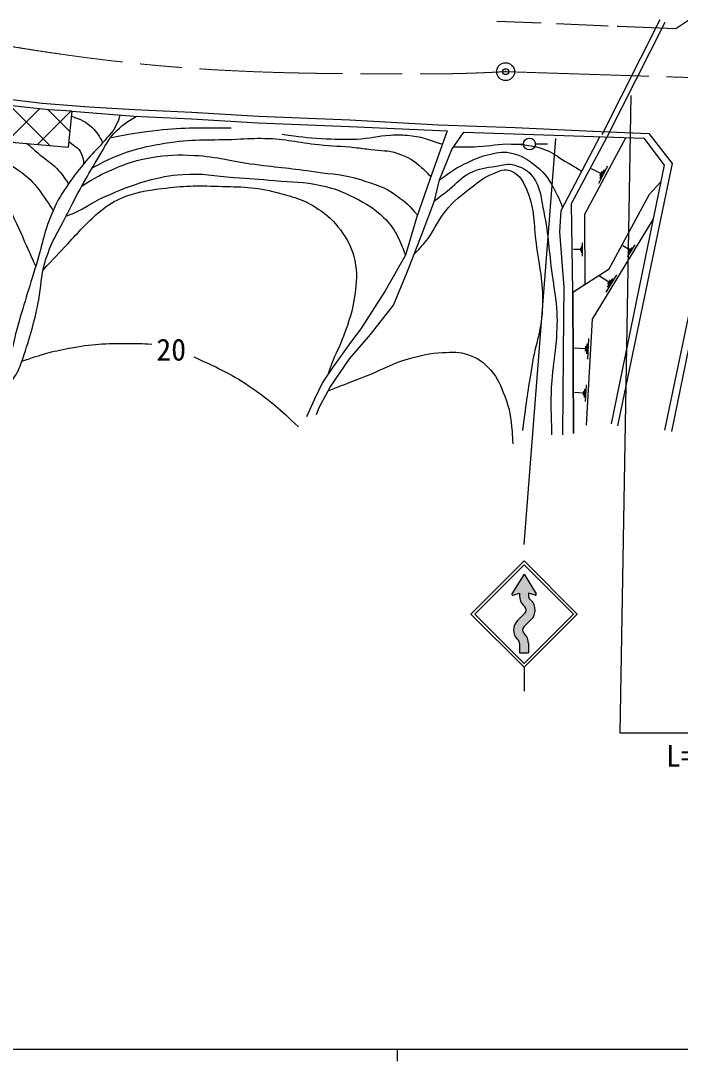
# Model space of a CAD drawing. Units: millimetres, scale not verified. Extents: x 40000 to 680000, y 20000 to 380000.
# Drawn here: x 136442 to 191716, y 204000 to 291244 of the extents above; entities that cross this region are included whole.
import ezdxf
from ezdxf.enums import TextEntityAlignment as Align

# ---------------------------------------------------------------- set-up
doc = ezdxf.new("R2010")
doc.units = ezdxf.units.MM
doc.header["$LTSCALE"] = 1000
doc.header["$PDMODE"] = 32
doc.header["$PDSIZE"] = 500
doc.linetypes.add('CHAIN', pattern=[18.5, 12, -1.5, 3.5, -1.5])
for name, color, linetype, lineweight in [('M-BGD', 7, 'Continuous', 25), ('M-BMK', 2, 'CHAIN', 13), ('M-BMK-SRVR', 3, 'Continuous', 25), ('M-TTL-BAND', 7, 'Continuous', 25)]:
    doc.layers.add(name, color=color, linetype=linetype, lineweight=lineweight)
doc.layers.add('M-OTRS', color=6, linetype='Continuous')
doc.styles.add('ＭＳ ゴシック', font='')
doc.styles.get('ＭＳ ゴシック').set_extended_font_data('MS Gothic')

msp = doc.modelspace()

# ---------------------------------------------------------------- hatches: boundary and pattern name
at = {"layer": 'M-BGD'}
h = msp.add_hatch(dxfattribs=at)
h.set_pattern_fill('USER', color=256, style=0, pattern_type=2)
h.set_pattern_definition([(45, (127016, 284181), (-1414.2, 1414.2), []), (135, (127016, 284181), (-1414.2, -1414.2), [])])
h.paths.add_polyline_path([(125600, 285736), (125139, 281991), (140442, 280662), (140754, 283659), (138773, 283790), (135723, 284103), (132830, 284494), (129701, 285119), (126990, 285458)])
msp.add_hatch(color=256, dxfattribs=at).paths.add_polyline_path([(178630, 244833), (177615, 243190, 0.69923), (177702, 243080), (178255, 243261), (178255, 243016, 0.19891), (178585, 242221), (178706, 242099, -0.41421), (178706, 241569), (178085, 240949, 0.41421), (178085, 239359), (178146, 239299, -0.19891), (178255, 239034), (178255, 238252), (179005, 238252), (179005, 239034, 0.19891), (178676, 239829), (178676, 239829), (178615, 239889, -0.41421), (178615, 240419), (179236, 241039, 0.41421), (179236, 242629), (179115, 242751, -0.19891), (179005, 243016), (179005, 243016), (179005, 243261), (179558, 243080, 0.69923), (179645, 243190)])

# ---------------------------------------------------------------- linework, layer by layer
for p, q in [((176339, 291227), (180059, 291070)), ((181338, 291015), (185679, 290832)), ((185181, 281717), (190039, 291341)), ((185592, 281509), (190450, 291133)), ((181266, 281366), (178612, 247317)), ((177580, 280912), (178580, 280912)), ((180580, 280912), (179580, 280912)), ((185051, 278431), (184281, 278843)), ((185629, 279049), (184857, 277607)), ((185340, 278740), (184954, 278019)), ((185147, 278611), (184954, 278250)), ((183431, 272338), (183434, 271789)), ((183503, 272613), (183508, 271515)), ((187454, 272032), (186909, 272365)), ((187902, 272460), (187278, 271439)), ((187678, 272246), (187366, 271736)), ((183360, 272063), (182774, 272061)), ((183359, 272201), (183360, 271926)), ((187532, 272160), (187376, 271905)), ((185729, 269341), (184951, 269817)), ((186369, 269951), (185478, 268493)), ((186049, 269646), (185603, 268917)), ((185840, 269524), (185617, 269159)), ((182730, 268476), (182761, 256636)), ((184039, 264591), (183942, 262869)), ((183761, 263743), (182842, 263795)), ((183773, 263958), (183749, 263528)), ((183900, 264167), (183852, 263306)), ((183596, 260021), (182852, 260063)), ((183606, 260195), (183586, 259846)), ((183708, 260364), (183669, 259667)), ((183821, 260708), (183743, 259313)), ((178630, 245948), (174175, 241493)), ((178630, 245630), (174493, 241493)), ((183085, 241493), (178630, 245948)), ((182767, 241493), (178630, 245630)), ((178630, 244833), (177615, 243190)), ((178630, 244833), (179645, 243190)), ((177702, 243080), (178255, 243261)), ((178255, 243261), (178255, 243016)), ((178255, 243261), (178255, 243016)), ((179558, 243080), (179005, 243261)), ((179005, 243261), (179005, 243016)), ((179005, 243261), (179005, 243016)), ((179115, 242751), (179236, 242629)), ((178585, 242221), (178706, 242099)), ((174175, 241493), (178630, 237039)), ((174493, 241493), (178630, 237357)), ((178706, 241569), (178085, 240949)), ((179236, 241039), (178615, 240419)), ((178630, 237039), (183085, 241493)), ((178630, 237357), (182767, 241493)), ((178085, 239359), (178146, 239299)), ((178676, 239829), (178615, 239889)), ((178255, 239034), (178255, 238252)), ((178255, 239034), (178255, 238252)), ((178255, 238252), (179005, 238252)), ((179005, 239034), (179005, 238252)), ((179005, 239034), (179005, 238252)), ((178630, 237039), (178630, 235039))]:
    msp.add_line(p, q, dxfattribs=at)
for points in [[(77953, 301180), (84386, 298413), (91618, 295535), (94946, 294209), (99861, 292630), (106385, 290629), (114723, 288873), (122867, 286942), (130164, 285389), (134002, 284839), (138235, 284344), (142167, 284028), (145970, 283806), (150768, 283596), (156362, 283244), (164027, 282928), (171458, 282531), (177882, 282285), (184400, 282004), (189081, 281793), (191047, 279266), (186466, 257266)], [(186428, 290800), (186519, 290796), (191344, 290593), (193960, 292337)], [(187586, 284991), (186658, 231535), (210552, 231535)], [(140754, 283659), (145942, 283247), (150738, 283036), (156333, 282685), (164000, 282369), (172178, 282008)], [(172178, 282008), (170727, 277938), (169606, 274732), (168694, 271603), (166973, 268605), (164940, 265425), (164080, 264278), (162594, 262193), (161734, 260915), (161056, 259508), (160378, 258022)], [(161215, 258230), (161450, 258830), (162362, 260524), (164005, 262896), (165751, 264930), (167680, 267406), (168827, 270170), (170079, 273402), (171122, 276139), (171539, 277912), (172573, 280452), (173577, 281912), (188677, 281406), (190363, 279129), (185926, 257452)], [(184982, 281530), (181701, 275314), (181613, 273559), (181964, 268890), (181929, 266503), (181863, 256523)], [(182730, 268476), (182613, 275931), (185592, 281509)], [(187146, 281457), (183693, 275009), (183719, 269121), (183586, 269034)], [(190420, 256923), (195051, 278937), (197629, 281174), (207273, 281166), (230240, 280226), (236301, 280142), (252204, 279993), (270671, 279838), (292859, 279179), (305097, 278640)], [(191013, 256798), (195525, 278776), (197721, 280756), (207260, 280560), (230210, 279857), (236265, 279700), (252199, 279541), (270631, 279375), (292837, 278574), (305070, 278035)], [(182761, 256636), (182730, 268476), (185758, 270451), (189155, 276717), (190073, 277715)], [(189432, 274579), (184332, 266236), (183832, 257339)]]:
    msp.add_lwpolyline(points, dxfattribs=at)
msp.add_lwpolyline([(125600, 285736), (125139, 281991), (140442, 280662), (140754, 283659), (138773, 283790), (135723, 284103), (132830, 284494), (129701, 285119), (126990, 285458)], close=True, dxfattribs=at)
msp.add_circle((179080, 280912), 500, dxfattribs=at)
for centre, radius, start, end in [((177679, 243151), 75, 148.28723, 288.13651), ((179380, 243016), 1124, 180, 225), ((179380, 243016), 375, 180, 225), ((178441, 241834), 1124, 315, 45), ((179581, 243151), 75, 251.86349, 31.71277), ((178441, 241834), 375, 315, 45), ((178880, 240154), 1124, 135, 225), ((178880, 240154), 375, 135, 225), ((177881, 239034), 375, 360, 45), ((177881, 239034), 1124, 360, 45)]:
    msp.add_arc(centre, radius, start, end, dxfattribs=at)
for points, knots in [([(120727, 282846), (121667, 282271), (122015, 282093), (122900, 281744), (124135, 281256), (124930, 281332), (126217, 281007), (127861, 280591), (128835, 280494), (130395, 279831), (131669, 279289), (132386, 278939), (133490, 278104), (134070, 277666), (134393, 277391), (134824, 276806), (135270, 276200), (135364, 275763), (135690, 275085), (136275, 273871), (136553, 273167), (137106, 271937), (137335, 271430), (137406, 271272), (137691, 270638)], [0, 0, 0, 0, 1, 1, 1, 2, 2, 2, 3, 3, 3, 4, 4, 4, 5, 5, 5, 6, 6, 6, 7, 7, 7, 8, 8, 8, 8]), ([(144755, 283341), (144654, 282960), (144593, 282826), (144448, 282513), (144140, 281846), (143777, 281582), (143302, 281021), (142772, 280397), (142424, 280092), (141898, 279465), (141297, 278748), (140965, 278340), (140435, 277569), (139862, 276736), (139562, 276245), (139148, 275322), (138395, 273644), (138282, 272587), (137744, 270829), (137080, 268662), (136690, 267454), (136073, 265274), (135843, 264463), (135823, 263976), (135529, 263186), (135395, 262826), (135282, 262640), (135090, 262308), (134403, 261120), (133775, 260824), (132545, 259886)], [0, 0, 0, 0, 1, 1, 1, 2, 2, 2, 3, 3, 3, 4, 4, 4, 5, 5, 5, 6, 6, 6, 7, 7, 7, 8, 8, 8, 9, 9, 9, 10, 10, 10, 10]), ([(134528, 260096), (135195, 260572), (135497, 260770), (135915, 261378), (136285, 261916), (136388, 262286), (136600, 262905), (137246, 264792), (137554, 265876), (137942, 267833), (138182, 269039), (138106, 269760), (138451, 270940), (138965, 272691), (139581, 273556), (140400, 275188), (141361, 277102), (141963, 278145), (143068, 279980), (143512, 280718), (143697, 281187), (144279, 281823), (144894, 282494), (145250, 282703), (146129, 283239)], [0, 0, 0, 0, 1, 1, 1, 2, 2, 2, 3, 3, 3, 4, 4, 4, 5, 5, 5, 6, 6, 6, 7, 7, 7, 8, 8, 8, 8]), ([(140712, 283250), (141483, 282953), (141857, 282837), (142397, 282313), (142839, 281883), (142996, 281623), (143302, 281021)], [0, 0, 0, 0, 1, 1, 1, 2, 2, 2, 2]), ([(144034, 281471), (145631, 281788), (146113, 281849), (147457, 282015), (150024, 282333), (150964, 282265), (154075, 282261)], [0, 0, 0, 0, 1, 1, 1, 2, 2, 2, 2]), ([(132386, 281361), (133385, 280646), (133637, 280467), (134439, 279895), (135521, 279125), (136264, 278858), (137213, 277929), (137827, 277328), (138081, 276904), (138570, 276197), (138803, 275860), (138884, 275745), (139148, 275322)], [0, 0, 0, 0, 1, 1, 1, 2, 2, 2, 3, 3, 3, 4, 4, 4, 4]), ([(136950, 280965), (137473, 280500), (137612, 280379), (138044, 280012), (138584, 279554), (138961, 279380), (139448, 278865), (139885, 278403), (140032, 278190), (140435, 277569)], [0, 0, 0, 0, 1, 1, 1, 2, 2, 2, 3, 3, 3, 3]), ([(140487, 281093), (141022, 280696), (141396, 280522), (141590, 279925), (141669, 279682), (141706, 279553), (141707, 279282)], [0, 0, 0, 0, 1, 1, 1, 2, 2, 2, 2]), ([(142415, 278914), (143916, 279680), (144414, 279951), (145785, 280371), (146991, 280740), (147697, 280851), (148945, 281038), (151111, 281362), (152356, 281224), (154544, 281319), (155463, 281359), (155978, 281407), (156897, 281389), (158677, 281354), (159653, 281037), (161425, 280862), (162596, 280747), (163257, 280744), (164427, 280623), (164963, 280567), (165262, 280518), (165796, 280447), (166679, 280330), (167212, 280420), (168055, 280131), (168918, 279835), (169376, 279535), (170056, 278926), (170368, 278646), (170496, 278532), (170806, 278159)], [0, 0, 0, 0, 1, 1, 1, 2, 2, 2, 3, 3, 3, 4, 4, 4, 5, 5, 5, 6, 6, 6, 7, 7, 7, 8, 8, 8, 9, 9, 9, 10, 10, 10, 10]), ([(158340, 281734), (159900, 281524), (160346, 281458), (161640, 281383), (162790, 281317), (163438, 281290), (164589, 281331), (165707, 281370), (166316, 281593), (167433, 281664), (167980, 281699), (168290, 281687), (168837, 281647), (170020, 281558), (170474, 281332), (171778, 280886)], [0, 0, 0, 0, 1, 1, 1, 2, 2, 2, 3, 3, 3, 4, 4, 4, 5, 5, 5, 5]), ([(172726, 280675), (173686, 280667), (173951, 280671), (174735, 280699), (175848, 280738), (176466, 280962), (177580, 280912), (178698, 280863), (179355, 280823), (180404, 280435), (181096, 280180), (181401, 279861), (182037, 279487), (182593, 279160), (182769, 279056), (183458, 278643)], [0, 0, 0, 0, 1, 1, 1, 2, 2, 2, 3, 3, 3, 4, 4, 4, 5, 5, 5, 5]), ([(171539, 277912), (172590, 278650), (172924, 278924), (173917, 279375), (174553, 279663), (174911, 279846), (175590, 280007), (176301, 280175), (176736, 280328), (177451, 280182), (178408, 279987), (178918, 279654), (179674, 279035), (180478, 278377), (180783, 277825), (181266, 276905), (181527, 276409), (181626, 276210), (181849, 275595)], [0, 0, 0, 0, 1, 1, 1, 2, 2, 2, 3, 3, 3, 4, 4, 4, 5, 5, 5, 6, 6, 6, 6]), ([(141577, 277399), (142762, 278136), (143162, 278376), (144257, 278838), (145436, 279336), (146129, 279588), (147393, 279786), (148781, 280003), (149582, 280034), (150985, 279961), (152988, 279857), (154077, 279482), (156064, 279212), (158054, 278942), (159181, 278879), (161166, 278581), (162635, 278360), (163500, 278389), (164911, 277925), (166150, 277518), (166914, 277350), (167965, 276579), (168711, 276033), (169008, 275745), (169682, 274949)], [0, 0, 0, 0, 1, 1, 1, 2, 2, 2, 3, 3, 3, 4, 4, 4, 5, 5, 5, 6, 6, 6, 7, 7, 7, 8, 8, 8, 8]), ([(171122, 276139), (171733, 276619), (171888, 276741), (172377, 277128), (173039, 277653), (173312, 278099), (174066, 278479), (174863, 278882), (175397, 278907), (176278, 279053), (176887, 279154), (177265, 279309), (177858, 279135), (178674, 278895), (179181, 278559), (179590, 277812), (180093, 276891), (180069, 276243), (180280, 275214), (180698, 273173), (180701, 271991), (180976, 269925), (181119, 268855), (181267, 268263), (181345, 267187), (181426, 266072), (181389, 265440), (181310, 264326), (181229, 263190), (181068, 262564), (180976, 261429), (180823, 259523), (180878, 258841), (180941, 256532)], [0, 0, 0, 0, 1, 1, 1, 2, 2, 2, 3, 3, 3, 4, 4, 4, 5, 5, 5, 6, 6, 6, 7, 7, 7, 8, 8, 8, 9, 9, 9, 10, 10, 10, 11, 11, 11, 11]), ([(140261, 274894), (140309, 274906), (140323, 274913), (140363, 274926), (141674, 275345), (142238, 275984), (143507, 276517), (144847, 277080), (145596, 277420), (146994, 277820), (148146, 278150), (148818, 278275), (150013, 278366), (151687, 278494), (152629, 278229), (154304, 278116), (155638, 278026), (156385, 277962), (157717, 277843), (159237, 277707), (160114, 277782), (161602, 277445), (162738, 277189), (163364, 276949), (164399, 276416), (165429, 275885), (166034, 275570), (166857, 274754), (167868, 273751), (168101, 273051), (168694, 271603)], [0, 0, 0, 0, 1, 1, 1, 2, 2, 2, 3, 3, 3, 4, 4, 4, 5, 5, 5, 6, 6, 6, 7, 7, 7, 8, 8, 8, 9, 9, 9, 10, 10, 10, 10]), ([(169409, 271673), (169852, 272105), (169976, 272257), (170315, 272653), (171114, 273591), (171263, 274340), (172052, 275286), (172803, 276187), (173328, 276609), (174264, 277314), (174907, 277798), (175249, 278135), (176002, 278420), (176567, 278633), (176977, 278907), (177529, 278662), (178326, 278309), (178591, 277719), (178910, 276907), (179533, 275322), (179414, 274297), (179633, 272608), (179900, 270562), (180226, 269415), (180173, 267353), (180122, 265334), (179599, 264255), (179275, 262262), (178936, 260169), (178843, 259489), (178486, 256891)], [0, 0, 0, 0, 1, 1, 1, 2, 2, 2, 3, 3, 3, 4, 4, 4, 5, 5, 5, 6, 6, 6, 7, 7, 7, 8, 8, 8, 9, 9, 9, 10, 10, 10, 10]), ([(138294, 270314), (139288, 271405), (139551, 271690), (140377, 272553), (141358, 273579), (141854, 274214), (142937, 275131), (143597, 275690), (144003, 275987), (144794, 276336), (146073, 276900), (146884, 277005), (148270, 277179), (150102, 277408), (151147, 277435), (152992, 277372), (154928, 277306), (156055, 277356), (157924, 276845), (159430, 276434), (160339, 276206), (161611, 275301), (162448, 274704), (162872, 274264), (163436, 273405), (163963, 272602), (164246, 272100), (164437, 271158), (164659, 270056), (164577, 269395), (164437, 268279), (164260, 266877), (163967, 266116), (163489, 264786), (163155, 263858), (162826, 263394), (162496, 262465), (162381, 262141), (162339, 262031), (162215, 261630)], [0, 0, 0, 0, 1, 1, 1, 2, 2, 2, 3, 3, 3, 4, 4, 4, 5, 5, 5, 6, 6, 6, 7, 7, 7, 8, 8, 8, 9, 9, 9, 10, 10, 10, 11, 11, 11, 12, 12, 12, 13, 13, 13, 13]), ([(136528, 262696), (138325, 263311), (138924, 263491), (140507, 263794), (142424, 264160), (143537, 264191), (145488, 264184), (146250, 264182), (146519, 264187), (147437, 264132)], [0, 0, 0, 0, 1, 1, 1, 2, 2, 2, 3, 3, 3, 3]), ([(162193, 260209), (163875, 260865), (164302, 261031), (165650, 261568), (166941, 262084), (167611, 262527), (168950, 262903), (170037, 263208), (170665, 263385), (171793, 263429), (172646, 263463), (173163, 263515), (173970, 263236), (174795, 262951), (175240, 262631), (175813, 261972), (176458, 261232), (176645, 260673), (177007, 259760), (177443, 258660), (177524, 257973), (177621, 256794), (177654, 256390), (177673, 256241), (177674, 255758)], [0, 0, 0, 0, 1, 1, 1, 2, 2, 2, 3, 3, 3, 4, 4, 4, 5, 5, 5, 6, 6, 6, 7, 7, 7, 8, 8, 8, 8]), ([(150947, 263061), (153299, 261985), (154105, 261643), (155915, 260384), (157503, 259279), (158068, 258768), (159706, 257198)], [0, 0, 0, 0, 1, 1, 1, 2, 2, 2, 2])]:
    msp.add_open_spline(points, degree=3, knots=knots, dxfattribs=at)
at = {"layer": 'M-BMK'}
msp.add_open_spline([(80162, 305664), (85044, 303379), (86576, 302859), (90748, 301209), (105715, 295287), (114573, 292908), (130405, 290003), (144682, 287384), (152912, 286783), (167427, 286800), (171199, 286804), (172531, 286742), (177082, 286980)], degree=3, knots=[0, 0, 0, 0, 1, 1, 1, 2, 2, 2, 3, 3, 3, 4, 4, 4, 4], dxfattribs=at)
msp.add_open_spline([(177082, 286980), (226758, 285393), (226758, 285393), (276435, 283806)], degree=3, dxfattribs=at)
at = {"layer": 'M-BMK-SRVR'}
msp.add_circle((177082, 286980), 750, dxfattribs=at)
at = {"layer": 'M-OTRS'}
msp.add_point((177082, 286980), dxfattribs=at)
at = {"layer": 'M-TTL-BAND'}
for p, q in [((40000, 205000), (579000, 205000)), ((168000, 205000), (168000, 204000))]:
    msp.add_line(p, q, dxfattribs=at)

# ---------------------------------------------------------------- texts
at = {"layer": 'M-BGD', "style": 'ＭＳ ゴシック'}
for s, p in [('20', (149049, 263668)), ('L=11.0\u3000Φ1200', (199009, 229605))]:
    msp.add_text(s, height=1833, dxfattribs=at).set_placement(p, align=Align.MIDDLE_CENTER)

doc.saveas('drawing.dxf')
